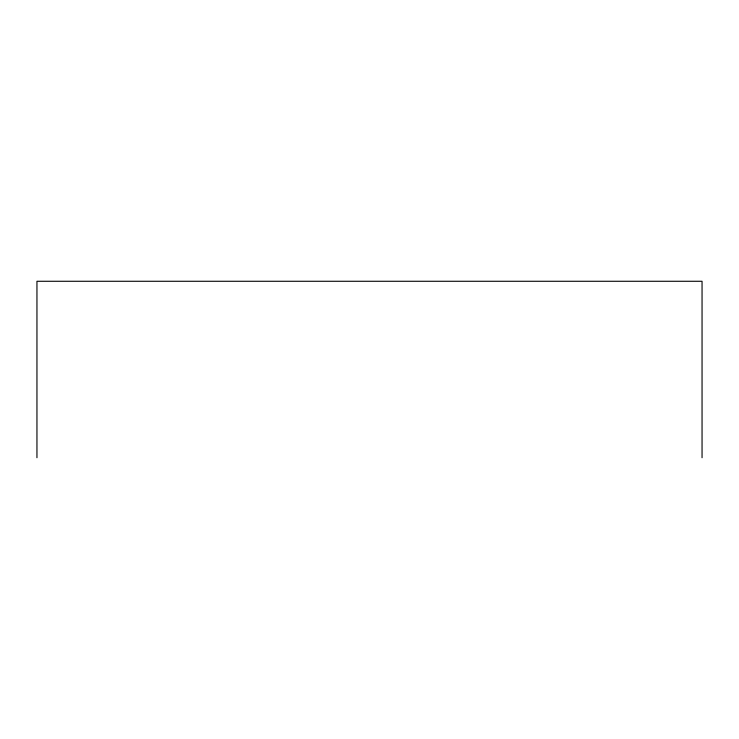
<?xml version="1.0" encoding="UTF-8"?>
<svg xmlns="http://www.w3.org/2000/svg" width="739" height="739" viewBox="0 0 739 739"><rect width="100%" height="100%" fill="white"/><g stroke="black" fill="none" stroke-linecap="round" stroke-linejoin="round"><path stroke-width="1.11" d="M702.05 457.727L702.05 281.273L36.95 281.273L36.95 457.727"/></g></svg>
